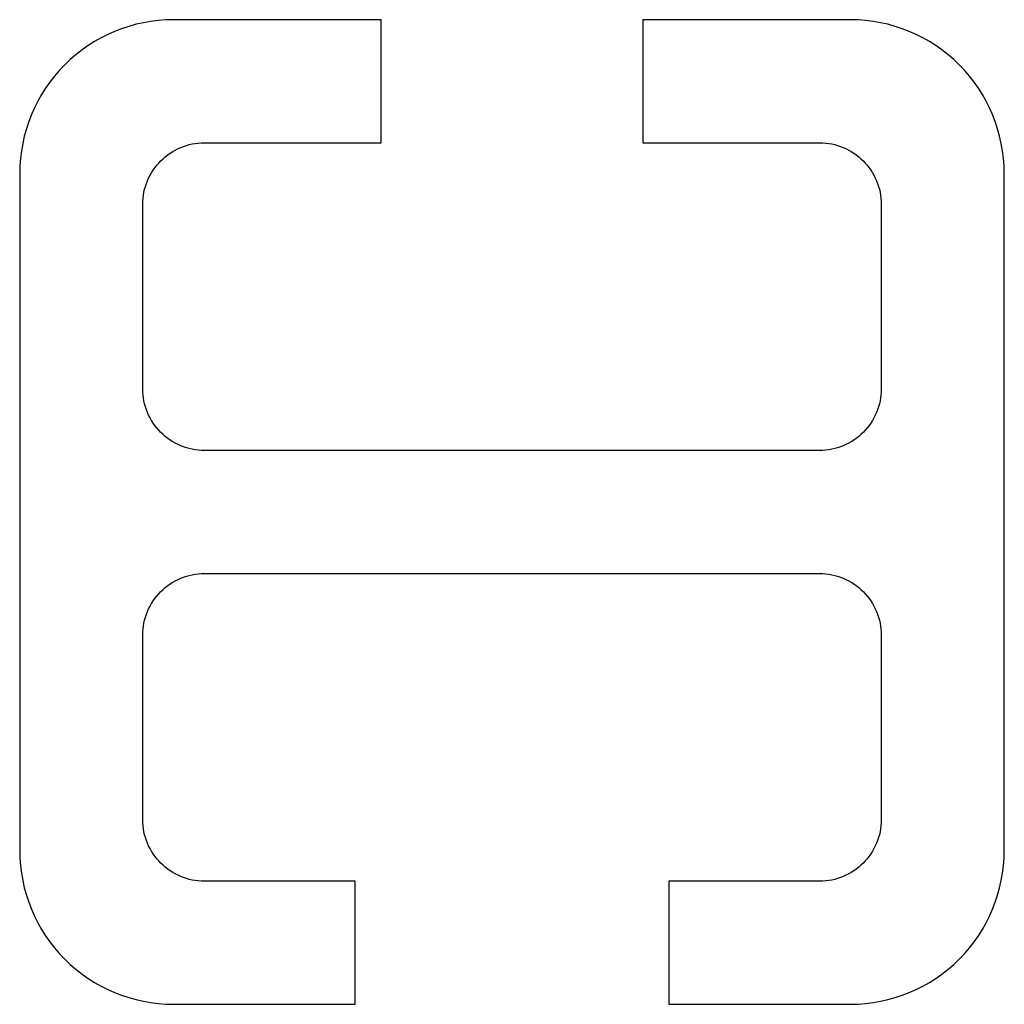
# Model space of a CAD drawing. Extents: x 159.1 to 191.1, y 207.2 to 239.2.
import ezdxf

# ---------------------------------------------------------------- set-up
doc = ezdxf.new("R2010")
doc.units = 0
doc.layers.get('0').update_dxf_attribs({"linetype": 'CONTINUOUS'})

msp = doc.modelspace()

# ---------------------------------------------------------------- linework, layer by layer
msp.add_lwpolyline([(164.107, 207.163), (170.007, 207.163), (170.007, 211.163), (165.107, 211.163, -0.414214), (163.107, 213.163), (163.107, 219.163, -0.414214), (165.107, 221.163), (185.107, 221.163, -0.414214), (187.107, 219.163), (187.107, 213.163, -0.414214), (185.107, 211.163), (180.207, 211.163), (180.207, 207.163), (186.107, 207.163, 0.414214), (191.107, 212.163), (191.107, 234.163, 0.414214), (186.107, 239.163), (179.357, 239.163), (179.357, 235.163), (185.107, 235.163, -0.414214), (187.107, 233.163), (187.107, 227.163, -0.414214), (185.107, 225.163), (165.107, 225.163, -0.414214), (163.107, 227.163), (163.107, 233.163, -0.414214), (165.107, 235.163), (170.857, 235.163), (170.857, 239.163), (164.107, 239.163, 0.414214), (159.107, 234.163), (159.107, 212.163, 0.414214)], format="xyb", close=True)

doc.saveas('drawing.dxf')
